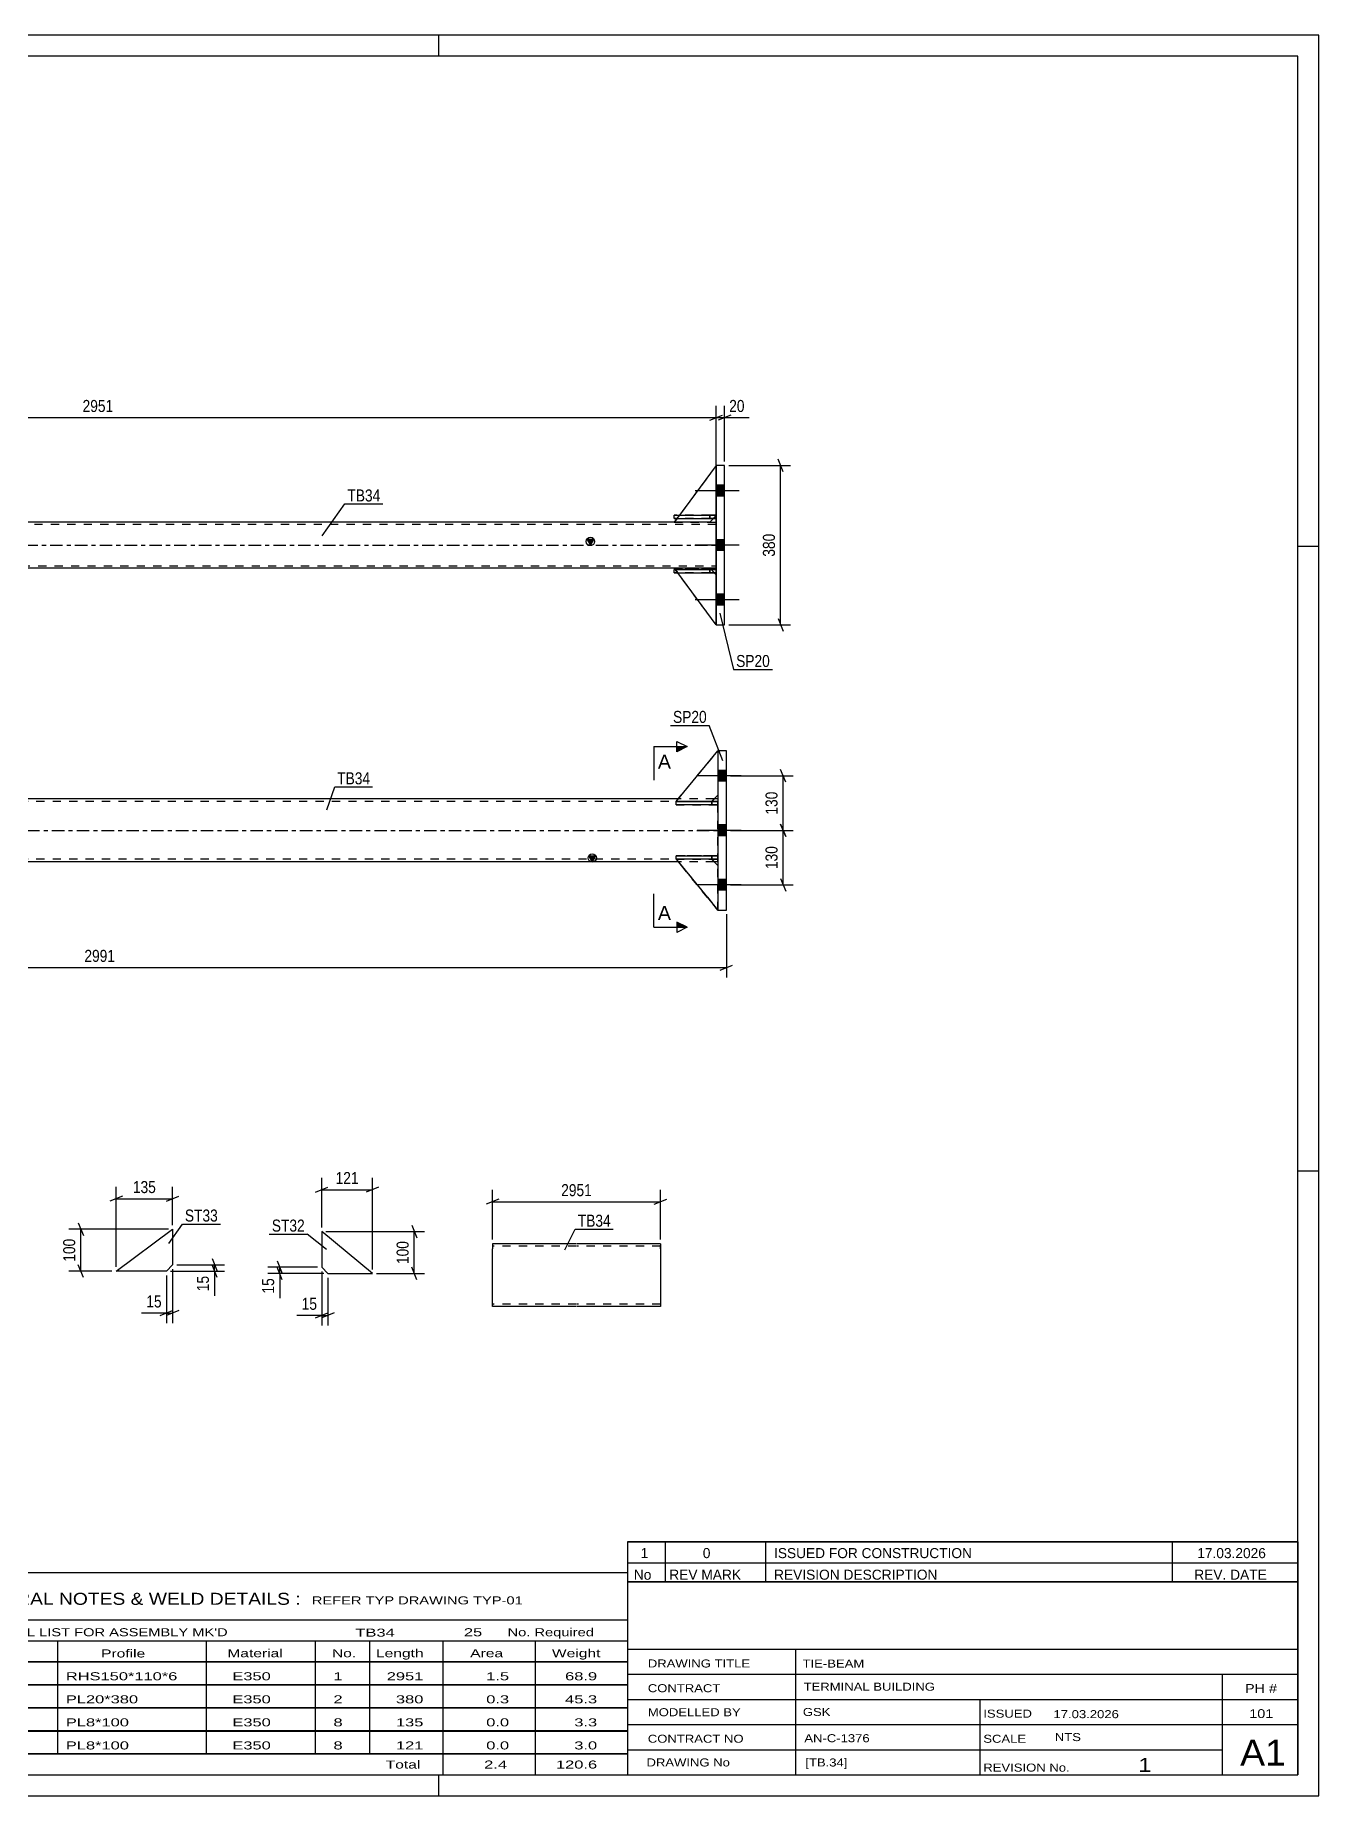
# Model space of a CAD drawing. Header units: millimetres. Extents: x 0 to 594, y 0 to 420.
# Drawn here: x 287.7 to 594, y 0 to 420 of the extents above; entities that cross this region are included whole.
import ezdxf

# ---------------------------------------------------------------- set-up
doc = ezdxf.new("R2010")
doc.units = ezdxf.units.MM
doc.linetypes.add('DXK_LINE_DOT2', pattern=[3.9198, 1.9599, -1.9599])
doc.linetypes.add('DXK_LINE_DOT3', pattern=[5.9187, 2.979, -0.9799, 0.9799, -0.9799])
doc.styles.add('Arial', font='ARIAL.TTF', dxfattribs={"height": 0.2})
doc.styles.add('Arial Narrow', font='ARIALN.TTF', dxfattribs={"height": 0.2})

# ---------------------------------------------------------------- blocks, each defined once
blk = doc.blocks.new('Unknown-580568585-1163')
at = {"color": 5, "linetype": 'Continuous'}
for p, q in [((594, 420), (0, 420)), ((384, 415), (384, 420)), ((594, 0), (594, 420)), ((589, 415), (5, 415)), ((589, 5), (589, 415)), ((594, 298), (589, 298)), ((594, 149), (589, 149)), ((5, 5), (589, 5)), ((384, 0), (384, 5)), ((0, 0), (594, 0))]:
    blk.add_line(p, q, dxfattribs=at)
blk = doc.blocks.new('Part-580568585-2822 - 2821')
at = {"color": 2, "linetype": 'Continuous'}
for p, q in [((306.99, 125.15), (320.49, 135.15)), ((320.49, 135.15), (320.49, 126.65)), ((320.49, 126.65), (318.99, 125.15)), ((318.99, 125.15), (306.99, 125.15))]:
    blk.add_line(p, q, dxfattribs=at)
blk = doc.blocks.new('Part-580568585-1847 - 1835')
at = {"color": 2, "linetype": 'Continuous'}
for p, q in [((440.62, 236.41), (440.62, 237.21)), ((440.62, 237.21), (450.62, 237.21)), ((450.62, 236.41), (440.62, 236.41)), ((450.62, 236.41), (450.62, 237.21)), ((450.62, 237.21), (450.62, 237.21)), ((450.62, 236.41), (450.62, 236.41))]:
    blk.add_line(p, q, dxfattribs=at)
at = {"color": 7, "linetype": 'DXK_LINE_DOT2'}
for p, q in [((449.12, 237.21), (440.62, 237.21)), ((440.62, 236.41), (449.12, 236.41)), ((449.12, 236.41), (449.12, 237.21)), ((449.12, 237.21), (450.62, 237.21)), ((449.12, 236.41), (450.62, 236.41)), ((450.62, 236.41), (450.62, 237.21))]:
    blk.add_line(p, q, dxfattribs=at)
blk = doc.blocks.new('Bolt-580568585-1840 - 1835')
at = {"linetype": 'Continuous'}
for points in [[(450.62, 244.61), (450.62, 242.01), (452.62, 242.01), (452.62, 244.61)], [(450.62, 244.61), (450.62, 242.01), (452.62, 242.01), (452.62, 244.61)], [(450.62, 244.61), (450.62, 242.01), (452.62, 242.01), (452.62, 244.61)], [(450.62, 231.61), (450.62, 229.01), (452.62, 229.01), (452.62, 231.61)], [(450.62, 231.61), (450.62, 229.01), (452.62, 229.01), (452.62, 231.61)], [(450.62, 218.61), (450.62, 216.01), (452.62, 216.01), (452.62, 218.61)], [(450.62, 218.61), (450.62, 216.01), (452.62, 216.01), (452.62, 218.61)], [(450.62, 218.61), (450.62, 216.01), (452.62, 216.01), (452.62, 218.61)]]:
    blk.add_hatch(color=1, dxfattribs=at).paths.add_polyline_path(points)
at = {"color": 1, "linetype": 'Continuous'}
for p, q in [((452.62, 244.61), (450.62, 244.61)), ((452.62, 244.61), (450.62, 244.61)), ((452.62, 244.61), (450.62, 244.61)), ((456.12, 243.31), (445.62, 243.31)), ((456.12, 243.31), (445.62, 243.31)), ((456.12, 243.31), (445.62, 243.31)), ((452.62, 242.01), (450.62, 242.01)), ((452.62, 242.01), (450.62, 242.01)), ((452.62, 242.01), (450.62, 242.01)), ((452.62, 231.61), (450.62, 231.61)), ((452.62, 231.61), (450.62, 231.61)), ((456.12, 230.31), (445.62, 230.31)), ((456.12, 230.31), (445.62, 230.31)), ((452.62, 229.01), (450.62, 229.01)), ((452.62, 229.01), (450.62, 229.01)), ((452.62, 218.61), (450.62, 218.61)), ((452.62, 218.61), (450.62, 218.61)), ((452.62, 218.61), (450.62, 218.61)), ((456.12, 217.31), (445.62, 217.31)), ((456.12, 217.31), (445.62, 217.31)), ((456.12, 217.31), (445.62, 217.31)), ((452.62, 216.01), (450.62, 216.01)), ((452.62, 216.01), (450.62, 216.01)), ((452.62, 216.01), (450.62, 216.01))]:
    blk.add_line(p, q, dxfattribs=at)
blk = doc.blocks.new('Part-580568585-1852 - 1835')
at = {"color": 2, "linetype": 'Continuous'}
for p, q in [((452.62, 249.31), (450.62, 249.31)), ((450.62, 249.31), (450.62, 211.31)), ((452.62, 211.31), (452.62, 249.31)), ((450.62, 211.31), (452.62, 211.31))]:
    blk.add_line(p, q, dxfattribs=at)
blk = doc.blocks.new('Part-580568585-1870 - 1835')
at = {"color": 7, "linetype": 'DXK_LINE_DOT2'}
for p, q in [((440.62, 237.22), (450.62, 249.31)), ((440.62, 237.22), (450.62, 249.31)), ((450.62, 249.31), (450.62, 238.72)), ((440.62, 237.22), (440.62, 237.22)), ((449.12, 237.22), (440.62, 237.22)), ((449.12, 237.22), (440.62, 237.22)), ((450.62, 238.72), (449.12, 237.22)), ((449.12, 237.22), (450.62, 238.72)), ((449.12, 237.22), (449.12, 237.22))]:
    blk.add_line(p, q, dxfattribs=at)
blk = doc.blocks.new('Part-580568585-1873 - 1835')
at = {"color": 2, "linetype": 'Continuous'}
for p, q in [((440.62, 223.42), (440.62, 223.42)), ((441.44, 223.42), (440.62, 223.42)), ((440.62, 223.42), (450.62, 211.31)), ((450.62, 221.92), (449.13, 223.41)), ((450.62, 211.31), (450.62, 211.31)), ((450.62, 211.31), (450.62, 211.31))]:
    blk.add_line(p, q, dxfattribs=at)
at = {"color": 7, "linetype": 'DXK_LINE_DOT2'}
for p, q in [((449.12, 223.42), (440.62, 223.42)), ((450.62, 211.31), (440.62, 223.42)), ((449.12, 223.42), (441.44, 223.42)), ((449.13, 223.41), (449.12, 223.42)), ((449.12, 223.42), (449.12, 223.42)), ((450.62, 221.92), (449.12, 223.42)), ((450.62, 211.31), (450.62, 221.92))]:
    blk.add_line(p, q, dxfattribs=at)
blk = doc.blocks.new('Part-580568585-1876 - 1835')
at = {"color": 7, "linetype": 'DXK_LINE_DOT2'}
for p, q in [((440.62, 223.42), (440.62, 223.42)), ((449.12, 223.42), (440.62, 223.42)), ((440.62, 223.42), (450.62, 211.31)), ((449.12, 223.42), (440.62, 223.42)), ((450.62, 211.31), (440.62, 223.42)), ((450.62, 221.92), (449.12, 223.42)), ((449.12, 223.42), (449.12, 223.42)), ((450.62, 221.92), (449.12, 223.42)), ((450.62, 211.31), (450.62, 221.92))]:
    blk.add_line(p, q, dxfattribs=at)
blk = doc.blocks.new('Part-580568585-1879 - 1835')
at = {"color": 2, "linetype": 'Continuous'}
for p, q in [((440.62, 223.41), (440.62, 224.21)), ((440.62, 224.21), (450.62, 224.21)), ((440.62, 223.41), (440.63, 223.41)), ((450.62, 223.41), (441.44, 223.41)), ((450.62, 223.41), (450.62, 224.21)), ((450.62, 224.21), (450.62, 224.21)), ((450.62, 223.41), (450.62, 223.41))]:
    blk.add_line(p, q, dxfattribs=at)
at = {"color": 7, "linetype": 'DXK_LINE_DOT2'}
for p, q in [((449.12, 224.21), (440.62, 224.21)), ((440.62, 223.41), (449.12, 223.41)), ((441.44, 223.41), (440.63, 223.41)), ((449.12, 223.41), (449.12, 224.21)), ((449.12, 224.21), (450.62, 224.21)), ((449.12, 223.41), (450.62, 223.41)), ((450.62, 223.41), (450.62, 224.21))]:
    blk.add_line(p, q, dxfattribs=at)
blk = doc.blocks.new('Part-580568585-1882 - 1835')
at = {"color": 7, "linetype": 'DXK_LINE_DOT2'}
for p, q in [((450.62, 237.21), (440.62, 237.21)), ((440.62, 237.21), (450.62, 237.21)), ((440.62, 236.41), (440.62, 237.21)), ((449.12, 236.41), (440.62, 236.41)), ((440.62, 236.41), (450.62, 236.41)), ((449.12, 237.21), (449.12, 236.41)), ((449.12, 236.41), (450.62, 236.41)), ((450.62, 236.41), (450.62, 237.21))]:
    blk.add_line(p, q, dxfattribs=at)
blk = doc.blocks.new('Part-580568585-1885 - 1835')
at = {"color": 7, "linetype": 'DXK_LINE_DOT2'}
for p, q in [((450.62, 224.21), (440.62, 224.21)), ((440.62, 224.21), (450.62, 224.21)), ((440.62, 223.41), (440.62, 224.21)), ((449.12, 223.41), (440.62, 223.41)), ((440.62, 223.41), (450.62, 223.41)), ((449.12, 224.21), (449.12, 223.41)), ((449.12, 223.41), (450.62, 223.41)), ((450.62, 223.41), (450.62, 224.21))]:
    blk.add_line(p, q, dxfattribs=at)
blk = doc.blocks.new('Part-580568585-1890 - 1835')
at = {"linetype": 'Continuous'}
blk.add_hatch(color=2, dxfattribs=at).paths.add_polyline_path([(420.62, 222.81), (419.82, 224.21), (421.42, 224.21)])
at = {"color": 2, "linetype": 'Continuous'}
for p, q in [((156.47, 237.81), (155.56, 237.81)), ((441.11, 237.81), (165.07, 237.81)), ((450.62, 237.81), (449.71, 237.81)), ((156.46, 222.81), (155.56, 222.81)), ((441.12, 222.81), (165.06, 222.81)), ((420.62, 222.81), (419.82, 224.21)), ((419.82, 224.21), (421.42, 224.21)), ((421.42, 224.21), (420.62, 222.81)), ((450.62, 222.81), (449.72, 222.81))]:
    blk.add_line(p, q, dxfattribs=at)
at = {"color": 7, "linetype": 'DXK_LINE_DOT2'}
for p, q in [((155.56, 222.81), (155.56, 237.81)), ((450.62, 237.21), (155.56, 237.21)), ((165.07, 237.81), (156.47, 237.81)), ((449.71, 237.81), (441.11, 237.81)), ((450.62, 222.81), (450.62, 237.81)), ((450.62, 223.41), (155.56, 223.41)), ((165.06, 222.81), (156.46, 222.81)), ((449.72, 222.81), (441.12, 222.81))]:
    blk.add_line(p, q, dxfattribs=at)
at = {"color": 7, "linetype": 'DXK_LINE_DOT3'}
blk.add_line((155.56, 230.31), (450.62, 230.31), dxfattribs=at)
at = {"color": 2, "linetype": 'Continuous'}
blk.add_circle((420.62, 223.71), 1, dxfattribs=at)
blk = doc.blocks.new('Part-580568585-1898 - 1835')
at = {"color": 2, "linetype": 'Continuous'}
for p, q in [((440.62, 237.22), (450.62, 249.31)), ((440.62, 237.22), (440.62, 237.22)), ((449.12, 237.22), (440.62, 237.22)), ((449.12, 237.22), (450.62, 238.72)), ((449.12, 237.22), (449.12, 237.22))]:
    blk.add_line(p, q, dxfattribs=at)
at = {"color": 7, "linetype": 'DXK_LINE_DOT2'}
for p, q in [((440.62, 237.22), (450.62, 249.31)), ((450.62, 249.31), (450.62, 238.72)), ((449.12, 237.22), (440.62, 237.22)), ((450.62, 238.72), (449.12, 237.22))]:
    blk.add_line(p, q, dxfattribs=at)
blk = doc.blocks.new('Part-580568585-2320 - 2313')
at = {"color": 2, "linetype": 'Continuous'}
for p, q in [((396.81, 131.7), (396.81, 130.5)), ((416.81, 131.7), (396.81, 131.7)), ((396.81, 117.44), (396.81, 130.5)), ((436.91, 131.7), (416.91, 131.7)), ((436.91, 131.7), (436.91, 131.61)), ((436.91, 131.61), (436.91, 130.5)), ((436.91, 130.5), (436.91, 116.7)), ((396.81, 116.79), (396.81, 117.44)), ((396.81, 116.7), (396.81, 116.79)), ((416.81, 116.7), (396.81, 116.7)), ((436.91, 116.7), (416.91, 116.7))]:
    blk.add_line(p, q, dxfattribs=at)
at = {"color": 7, "linetype": 'DXK_LINE_DOT2'}
for p, q in [((416.81, 131.1), (396.81, 131.1)), ((436.91, 131.1), (416.91, 131.1)), ((436.91, 130.5), (436.91, 131.35)), ((396.81, 117.44), (396.81, 117.05)), ((396.81, 117.3), (396.81, 117.35)), ((416.81, 117.3), (396.81, 117.3)), ((436.91, 117.3), (416.91, 117.3)), ((436.91, 117.3), (436.91, 117.35))]:
    blk.add_line(p, q, dxfattribs=at)
blk = doc.blocks.new('Part-580568585-2025 - 2018')
at = {"color": 7, "linetype": 'DXK_LINE_DOT2'}
for p, q in [((440.18, 291.73), (440.18, 292.53)), ((448.68, 292.53), (440.18, 292.53)), ((440.18, 292.53), (450.18, 292.53)), ((448.68, 291.73), (440.18, 291.73)), ((440.18, 291.73), (450.18, 291.73)), ((448.68, 291.73), (448.68, 292.53)), ((448.68, 292.53), (450.18, 292.53)), ((450.18, 291.73), (448.68, 291.73)), ((450.18, 291.73), (450.18, 292.53)), ((450.18, 291.73), (450.18, 291.73))]:
    blk.add_line(p, q, dxfattribs=at)
blk = doc.blocks.new('Part-580568585-2024 - 2018')
at = {"color": 2, "linetype": 'Continuous'}
for p, q in [((440.18, 304.73), (440.18, 305.53)), ((440.18, 305.53), (450.18, 305.53)), ((440.18, 304.73), (450.18, 304.73)), ((450.18, 305.53), (450.18, 305.53)), ((450.18, 305.53), (450.18, 304.73))]:
    blk.add_line(p, q, dxfattribs=at)
at = {"color": 7, "linetype": 'DXK_LINE_DOT2'}
for p, q in [((448.68, 305.53), (440.18, 305.53)), ((448.68, 304.73), (440.18, 304.73)), ((450.18, 305.53), (448.68, 305.53)), ((448.68, 305.53), (448.68, 304.73)), ((448.68, 304.73), (450.18, 304.73))]:
    blk.add_line(p, q, dxfattribs=at)
blk = doc.blocks.new('Part-580568585-2026 - 2018')
at = {"color": 7, "linetype": 'DXK_LINE_DOT2'}
for p, q in [((440.18, 304.73), (440.18, 305.53)), ((448.68, 305.53), (440.18, 305.53)), ((440.18, 305.53), (450.18, 305.53)), ((448.68, 304.73), (440.18, 304.73)), ((440.18, 304.73), (450.18, 304.73)), ((448.68, 304.73), (448.68, 305.53)), ((448.68, 305.53), (450.18, 305.53)), ((450.18, 304.73), (448.68, 304.73)), ((450.18, 304.73), (450.18, 305.53)), ((450.18, 304.73), (450.18, 304.73))]:
    blk.add_line(p, q, dxfattribs=at)
blk = doc.blocks.new('Part-580568585-2027 - 2018')
at = {"color": 7, "linetype": 'DXK_LINE_DOT2'}
for p, q in [((450.18, 279.34), (440.18, 292.84)), ((440.18, 292.84), (448.68, 292.84)), ((448.68, 292.84), (440.18, 292.84)), ((448.68, 292.84), (450.18, 291.34)), ((448.68, 292.84), (448.68, 292.84)), ((448.68, 292.84), (450.18, 291.34)), ((450.18, 291.34), (450.18, 291.34)), ((450.18, 279.34), (450.18, 291.34))]:
    blk.add_line(p, q, dxfattribs=at)
blk = doc.blocks.new('Part-580568585-2057 - 2018')
at = {"color": 2, "linetype": 'Continuous'}
for p, q in [((440.18, 291.73), (440.18, 292.53)), ((440.18, 292.53), (450.18, 292.53)), ((440.18, 291.73), (450.18, 291.73)), ((450.18, 292.53), (450.18, 292.53)), ((450.18, 291.73), (450.18, 292.53))]:
    blk.add_line(p, q, dxfattribs=at)
at = {"color": 7, "linetype": 'DXK_LINE_DOT2'}
for p, q in [((448.68, 292.53), (440.18, 292.53)), ((448.68, 291.73), (440.18, 291.73)), ((450.18, 292.53), (448.68, 292.53)), ((448.68, 292.53), (448.68, 291.73)), ((448.68, 291.73), (450.18, 291.73)), ((450.18, 291.73), (450.18, 291.73))]:
    blk.add_line(p, q, dxfattribs=at)
blk = doc.blocks.new('Part-580568585-2028 - 2018')
at = {"color": 2, "linetype": 'Continuous'}
for p, q in [((450.18, 317.34), (441.43, 305.53)), ((440.83, 304.73), (440.18, 303.84)), ((448.68, 303.84), (440.18, 303.84)), ((449.56, 304.73), (448.68, 303.84))]:
    blk.add_line(p, q, dxfattribs=at)
at = {"color": 7, "linetype": 'DXK_LINE_DOT2'}
for p, q in [((450.18, 317.34), (450.18, 305.34)), ((441.43, 305.53), (440.83, 304.73)), ((450.18, 305.34), (449.56, 304.73))]:
    blk.add_line(p, q, dxfattribs=at)
blk = doc.blocks.new('Part-580568585-2029 - 2018')
at = {"color": 7, "linetype": 'DXK_LINE_DOT2'}
for p, q in [((450.18, 317.34), (440.18, 303.84)), ((450.18, 305.34), (450.18, 317.34)), ((440.18, 303.84), (448.68, 303.84)), ((448.68, 303.84), (450.18, 305.34))]:
    blk.add_line(p, q, dxfattribs=at)
blk = doc.blocks.new('Part-580568585-2034 - 2018')
at = {"linetype": 'Continuous'}
blk.add_hatch(color=2, dxfattribs=at).paths.add_polyline_path([(420.18, 298.34), (419.38, 299.74), (420.98, 299.74)])
at = {"color": 2, "linetype": 'Continuous'}
for p, q in [((156.62, 303.84), (155.12, 303.84)), ((440.18, 303.84), (165.12, 303.84)), ((448.68, 303.84), (450.18, 303.84)), ((420.18, 298.34), (419.38, 299.74)), ((419.38, 299.74), (420.98, 299.74)), ((420.98, 299.74), (420.18, 298.34)), ((156.62, 292.84), (155.12, 292.84)), ((440.18, 292.84), (165.12, 292.84)), ((450.18, 292.84), (448.68, 292.84))]:
    blk.add_line(p, q, dxfattribs=at)
at = {"color": 7, "linetype": 'DXK_LINE_DOT2'}
for p, q in [((155.12, 292.84), (155.12, 303.84)), ((450.18, 303.24), (155.12, 303.24)), ((165.12, 303.84), (156.62, 303.84)), ((448.68, 303.84), (440.18, 303.84)), ((450.18, 303.84), (450.18, 292.84)), ((155.12, 293.44), (450.18, 293.44)), ((165.12, 292.84), (156.62, 292.84)), ((448.68, 292.84), (440.18, 292.84))]:
    blk.add_line(p, q, dxfattribs=at)
at = {"color": 7, "linetype": 'DXK_LINE_DOT3'}
blk.add_line((155.12, 298.34), (450.18, 298.34), dxfattribs=at)
at = {"color": 2, "linetype": 'Continuous'}
blk.add_circle((420.18, 299.24), 1, dxfattribs=at)
blk = doc.blocks.new('Part-580568585-2045 - 2018')
at = {"color": 2, "linetype": 'Continuous'}
for p, q in [((452.18, 317.34), (450.18, 317.34)), ((450.18, 317.34), (450.18, 279.34)), ((452.18, 279.34), (452.18, 317.34)), ((450.18, 279.34), (452.18, 279.34))]:
    blk.add_line(p, q, dxfattribs=at)
blk = doc.blocks.new('Part-580568585-2046 - 2018')
at = {"color": 2, "linetype": 'Continuous'}
for p, q in [((440.18, 292.84), (440.18, 292.84)), ((448.68, 292.84), (440.18, 292.84)), ((440.18, 292.84), (440.41, 292.53)), ((450.18, 279.34), (441.01, 291.73)), ((448.68, 292.84), (448.68, 292.84)), ((448.99, 292.53), (448.68, 292.84)), ((450.18, 291.34), (449.79, 291.73))]:
    blk.add_line(p, q, dxfattribs=at)
at = {"color": 7, "linetype": 'DXK_LINE_DOT2'}
for p, q in [((440.18, 292.84), (448.68, 292.84)), ((440.41, 292.53), (441.01, 291.73)), ((448.68, 292.84), (450.18, 291.34)), ((449.79, 291.73), (448.99, 292.53)), ((450.18, 291.34), (450.18, 291.34)), ((450.18, 279.34), (450.18, 291.34)), ((450.18, 279.34), (450.18, 279.34))]:
    blk.add_line(p, q, dxfattribs=at)
blk = doc.blocks.new('Bolt-580568585-2049 - 2018')
at = {"linetype": 'Continuous'}
for points in [[(450.18, 312.64), (450.18, 310.04), (452.18, 310.04), (452.18, 312.64)], [(450.18, 312.64), (450.18, 310.04), (452.18, 310.04), (452.18, 312.64)], [(450.18, 312.64), (450.18, 310.04), (452.18, 310.04), (452.18, 312.64)], [(450.18, 299.64), (450.18, 297.04), (452.18, 297.04), (452.18, 299.64)], [(450.18, 299.64), (450.18, 297.04), (452.18, 297.04), (452.18, 299.64)], [(450.18, 286.64), (450.18, 284.04), (452.18, 284.04), (452.18, 286.64)], [(450.18, 286.64), (450.18, 284.04), (452.18, 284.04), (452.18, 286.64)], [(450.18, 286.64), (450.18, 284.04), (452.18, 284.04), (452.18, 286.64)]]:
    blk.add_hatch(color=1, dxfattribs=at).paths.add_polyline_path(points)
at = {"color": 1, "linetype": 'Continuous'}
for p, q in [((455.68, 311.34), (445.18, 311.34)), ((455.68, 311.34), (445.18, 311.34)), ((455.68, 311.34), (445.18, 311.34)), ((452.18, 312.64), (450.18, 312.64)), ((452.18, 312.64), (450.18, 312.64)), ((452.18, 312.64), (450.18, 312.64)), ((452.18, 310.04), (450.18, 310.04)), ((452.18, 310.04), (450.18, 310.04)), ((452.18, 310.04), (450.18, 310.04)), ((455.68, 298.34), (445.18, 298.34)), ((455.68, 298.34), (445.18, 298.34)), ((452.18, 299.64), (450.18, 299.64)), ((452.18, 299.64), (450.18, 299.64)), ((452.18, 297.04), (450.18, 297.04)), ((452.18, 297.04), (450.18, 297.04)), ((452.18, 286.64), (450.18, 286.64)), ((452.18, 286.64), (450.18, 286.64)), ((452.18, 286.64), (450.18, 286.64)), ((455.68, 285.34), (445.18, 285.34)), ((455.68, 285.34), (445.18, 285.34)), ((455.68, 285.34), (445.18, 285.34)), ((452.18, 284.04), (450.18, 284.04)), ((452.18, 284.04), (450.18, 284.04)), ((452.18, 284.04), (450.18, 284.04))]:
    blk.add_line(p, q, dxfattribs=at)
blk = doc.blocks.new('Part-580568585-2761 - 2760')
at = {"color": 2, "linetype": 'Continuous'}
for p, q in [((368.15, 124.59), (356.06, 134.59)), ((356.06, 134.59), (356.06, 126.09)), ((356.06, 126.09), (357.56, 124.59)), ((357.56, 124.59), (368.15, 124.59))]:
    blk.add_line(p, q, dxfattribs=at)
blk = doc.blocks.new('StraightDimension-580568585-2942 - 2821')
at = {"color": 7, "linetype": 'Continuous'}
for p, q in [((318.99, 124.15), (318.99, 112.75)), ((320.49, 125.65), (320.49, 112.75)), ((317.49, 114.55), (320.49, 115.75)), ((321.99, 115.75), (318.99, 114.55)), ((318.99, 115.15), (320.49, 115.15))]:
    blk.add_line(p, q, dxfattribs=at)
at = {"color": 0}
blk.add_wipeout([(318.47, 115.9), (318.47, 120.1), (313.61, 120.1), (313.61, 115.9)], dxfattribs=at)
at = {"color": 7, "linetype": 'Continuous'}
blk.add_line((318.99, 115.15), (313.09, 115.15), dxfattribs=at)
blk.add_line((318.99, 115.15), (313.09, 115.15), dxfattribs=at)
at = {"color": 3, "style": 'Arial Narrow'}
blk.add_text('15', height=2.863, dxfattribs=at).set_placement((314.21, 116.5))
blk = doc.blocks.new('StraightDimension-580568585-2934 - 2821')
at = {"color": 7, "linetype": 'Continuous'}
for p, q in [((321.49, 126.65), (332.89, 126.65)), ((329.89, 128.15), (331.09, 125.15)), ((331.09, 123.65), (329.89, 126.65)), ((330.49, 125.15), (330.49, 126.65)), ((319.99, 125.15), (332.89, 125.15))]:
    blk.add_line(p, q, dxfattribs=at)
at = {"color": 0}
blk.add_wipeout([(329.74, 124.63), (325.54, 124.63), (325.54, 119.77), (329.74, 119.77)], dxfattribs=at)
at = {"color": 7, "linetype": 'Continuous'}
blk.add_line((330.49, 125.15), (330.49, 119.25), dxfattribs=at)
blk.add_line((330.49, 125.15), (330.49, 119.25), dxfattribs=at)
at = {"color": 3, "style": 'Arial Narrow'}
blk.add_text('15', height=2.863, rotation=90.0002, dxfattribs=at).set_placement((329.14, 120.37))
blk = doc.blocks.new('StraightDimension-580568585-2946 - 2821')
at = {"color": 7, "linetype": 'Continuous'}
for p, q in [((308.49, 143.04), (305.49, 141.84)), ((306.99, 126.15), (306.99, 145.29)), ((318.99, 141.84), (321.99, 143.04)), ((320.49, 136.15), (320.49, 145.29)), ((306.99, 142.44), (320.49, 142.44))]:
    blk.add_line(p, q, dxfattribs=at)
at = {"color": 0}
blk.add_wipeout([(317.09, 143.19), (317.09, 147.39), (310.4, 147.39), (310.4, 143.19)], dxfattribs=at)
at = {"color": 3, "style": 'Arial Narrow'}
blk.add_text('135', height=2.863, dxfattribs=at).set_placement((311, 143.79))
blk = doc.blocks.new('StraightDimension-580568585-2938 - 2821')
at = {"color": 7, "linetype": 'Continuous'}
for p, q in [((319.49, 135.15), (295.73, 135.15)), ((297.98, 136.65), (299.18, 133.65)), ((298.58, 125.15), (298.58, 135.15)), ((299.18, 123.65), (297.98, 126.65)), ((305.99, 125.15), (295.73, 125.15))]:
    blk.add_line(p, q, dxfattribs=at)
at = {"color": 0}
blk.add_wipeout([(297.83, 133.5), (293.63, 133.5), (293.63, 126.81), (297.83, 126.81)], dxfattribs=at)
at = {"color": 3, "style": 'Arial Narrow'}
blk.add_text('100', height=2.863, rotation=90.0002, dxfattribs=at).set_placement((297.23, 127.41))
blk = doc.blocks.new('StraightDimension-580568585-1962 - 1835')
at = {"color": 7, "linetype": 'Continuous'}
for p, q in [((153.56, 210.31), (153.56, 195.19)), ((452.62, 210.31), (452.62, 195.19)), ((155.06, 198.19), (152.06, 196.99)), ((153.56, 197.59), (452.62, 197.59)), ((451.12, 196.99), (454.12, 198.19))]:
    blk.add_line(p, q, dxfattribs=at)
at = {"color": 0}
blk.add_wipeout([(307.35, 198.34), (307.35, 202.54), (298.83, 202.54), (298.83, 198.34)], dxfattribs=at)
at = {"color": 3, "style": 'Arial Narrow'}
blk.add_text('2991', height=2.863, dxfattribs=at).set_placement((299.43, 198.94))
blk = doc.blocks.new('StraightDimension-580568585-1935 - 1835')
at = {"color": 7, "linetype": 'Continuous'}
for p, q in [((466.78, 228.81), (465.58, 231.81)), ((453.62, 230.31), (468.58, 230.31)), ((466.18, 217.31), (466.18, 230.31)), ((465.58, 218.81), (466.78, 215.81)), ((453.62, 217.31), (468.58, 217.31))]:
    blk.add_line(p, q, dxfattribs=at)
at = {"color": 0}
blk.add_wipeout([(465.43, 227.16), (461.23, 227.16), (461.23, 220.47), (465.43, 220.47)], dxfattribs=at)
at = {"color": 3, "style": 'Arial Narrow'}
blk.add_text('130', height=2.863, rotation=90.0002, dxfattribs=at).set_placement((464.83, 221.07))
blk = doc.blocks.new('StraightDimension-580568585-1948 - 1835')
at = {"color": 7, "linetype": 'Continuous'}
for p, q in [((466.78, 241.81), (465.58, 244.81)), ((453.62, 243.31), (468.58, 243.31)), ((466.18, 230.31), (466.18, 243.31)), ((465.58, 231.81), (466.78, 228.81)), ((453.62, 230.31), (468.58, 230.31))]:
    blk.add_line(p, q, dxfattribs=at)
at = {"color": 0}
blk.add_wipeout([(465.43, 240.16), (461.23, 240.16), (461.23, 233.47), (465.43, 233.47)], dxfattribs=at)
at = {"color": 3, "style": 'Arial Narrow'}
blk.add_text('130', height=2.863, rotation=90.0002, dxfattribs=at).set_placement((464.83, 234.07))
blk = doc.blocks.new('StraightDimension-580568585-2324 - 2313')
at = {"color": 7, "linetype": 'Continuous'}
for p, q in [((396.81, 132.7), (396.81, 144.55)), ((436.91, 132.7), (436.91, 144.55)), ((398.31, 142.3), (395.31, 141.1)), ((396.81, 141.7), (436.91, 141.7)), ((435.41, 141.1), (438.41, 142.3))]:
    blk.add_line(p, q, dxfattribs=at)
at = {"color": 0}
blk.add_wipeout([(421.12, 142.45), (421.12, 146.65), (412.61, 146.65), (412.61, 142.45)], dxfattribs=at)
at = {"color": 3, "style": 'Arial Narrow'}
blk.add_text('2951', height=2.863, dxfattribs=at).set_placement((413.21, 143.05))
blk = doc.blocks.new('StraightDimension-580568585-2076 - 2018')
at = {"color": 7, "linetype": 'Continuous'}
for p, q in [((448.68, 328.17), (451.68, 329.37)), ((450.18, 280.34), (450.18, 331.62)), ((450.18, 328.77), (452.18, 328.77)), ((453.68, 329.37), (450.68, 328.17)), ((452.18, 318.34), (452.18, 331.62))]:
    blk.add_line(p, q, dxfattribs=at)
at = {"color": 0}
blk.add_wipeout([(457.56, 329.52), (457.56, 333.72), (452.7, 333.72), (452.7, 329.52)], dxfattribs=at)
at = {"color": 7, "linetype": 'Continuous'}
blk.add_line((452.18, 328.77), (458.09, 328.77), dxfattribs=at)
blk.add_line((452.18, 328.77), (458.09, 328.77), dxfattribs=at)
at = {"color": 3, "style": 'Arial Narrow'}
blk.add_text('20', height=2.863, dxfattribs=at).set_placement((453.3, 330.12))
blk = doc.blocks.new('StraightDimension-580568585-2065 - 2018')
at = {"color": 7, "linetype": 'Continuous'}
for p, q in [((453.18, 317.34), (467.96, 317.34)), ((466.16, 315.84), (464.96, 318.84)), ((465.56, 279.34), (465.56, 317.34)), ((453.18, 279.34), (467.96, 279.34)), ((464.96, 280.84), (466.16, 277.84))]:
    blk.add_line(p, q, dxfattribs=at)
at = {"color": 0}
blk.add_wipeout([(464.81, 301.68), (460.61, 301.68), (460.61, 295), (464.81, 295)], dxfattribs=at)
at = {"color": 3, "style": 'Arial Narrow'}
blk.add_text('380', height=2.863, rotation=90.0002, dxfattribs=at).set_placement((464.21, 295.6))
blk = doc.blocks.new('StraightDimension-580568585-2092 - 2018')
at = {"color": 7, "linetype": 'Continuous'}
for p, q in [((156.62, 329.37), (153.62, 328.17)), ((155.12, 280.34), (155.12, 331.62)), ((155.12, 328.77), (450.18, 328.77)), ((448.68, 328.17), (451.68, 329.37)), ((450.18, 280.34), (450.18, 331.62))]:
    blk.add_line(p, q, dxfattribs=at)
at = {"color": 0}
blk.add_wipeout([(306.91, 329.52), (306.91, 333.72), (298.4, 333.72), (298.4, 329.52)], dxfattribs=at)
at = {"color": 3, "style": 'Arial Narrow'}
blk.add_text('2951', height=2.863, dxfattribs=at).set_placement((299, 330.12))
blk = doc.blocks.new('StraightDimension-580568585-2835 - 2760')
at = {"color": 7, "linetype": 'Continuous'}
for p, q in [((356.06, 125.09), (356.06, 112.19)), ((357.56, 123.59), (357.56, 112.19)), ((354.56, 113.99), (357.56, 115.19)), ((359.06, 115.19), (356.06, 113.99)), ((356.06, 114.59), (357.56, 114.59))]:
    blk.add_line(p, q, dxfattribs=at)
at = {"color": 0}
blk.add_wipeout([(355.54, 115.34), (355.54, 119.54), (350.68, 119.54), (350.68, 115.34)], dxfattribs=at)
at = {"color": 7, "linetype": 'Continuous'}
blk.add_line((356.06, 114.59), (350.16, 114.59), dxfattribs=at)
blk.add_line((356.06, 114.59), (350.16, 114.59), dxfattribs=at)
at = {"color": 3, "style": 'Arial Narrow'}
blk.add_text('15', height=2.863, dxfattribs=at).set_placement((351.28, 115.94))
blk = doc.blocks.new('StraightDimension-580568585-2921 - 2760')
at = {"color": 7, "linetype": 'Continuous'}
for p, q in [((357.06, 134.59), (380.55, 134.59)), ((377.55, 136.09), (378.75, 133.09)), ((378.15, 124.59), (378.15, 134.59)), ((378.75, 123.09), (377.55, 126.09)), ((369.15, 124.59), (380.55, 124.59))]:
    blk.add_line(p, q, dxfattribs=at)
at = {"color": 0}
blk.add_wipeout([(377.4, 132.93), (373.2, 132.93), (373.2, 126.25), (377.4, 126.25)], dxfattribs=at)
at = {"color": 3, "style": 'Arial Narrow'}
blk.add_text('100', height=2.863, rotation=90.0002, dxfattribs=at).set_placement((376.8, 126.85))
blk = doc.blocks.new('StraightDimension-580568585-2913 - 2760')
at = {"color": 7, "linetype": 'Continuous'}
for p, q in [((356.06, 135.59), (356.06, 147.44)), ((368.15, 125.59), (368.15, 147.44)), ((354.56, 143.99), (357.56, 145.19)), ((356.06, 144.59), (368.15, 144.59)), ((369.65, 145.19), (366.65, 143.99))]:
    blk.add_line(p, q, dxfattribs=at)
at = {"color": 0}
blk.add_wipeout([(365.45, 145.34), (365.45, 149.54), (358.77, 149.54), (358.77, 145.34)], dxfattribs=at)
at = {"color": 3, "style": 'Arial Narrow'}
blk.add_text('121', height=2.863, dxfattribs=at).set_placement((359.37, 145.94))
blk = doc.blocks.new('StraightDimension-580568585-2917 - 2760')
at = {"color": 7, "linetype": 'Continuous'}
for p, q in [((355.06, 126.09), (343.21, 126.09)), ((345.46, 127.59), (346.66, 124.59)), ((346.66, 123.09), (345.46, 126.09)), ((346.06, 124.59), (346.06, 126.09)), ((356.56, 124.59), (343.21, 124.59))]:
    blk.add_line(p, q, dxfattribs=at)
at = {"color": 0}
blk.add_wipeout([(345.31, 124.06), (341.11, 124.06), (341.11, 119.21), (345.31, 119.21)], dxfattribs=at)
at = {"color": 7, "linetype": 'Continuous'}
blk.add_line((346.06, 124.59), (346.06, 118.68), dxfattribs=at)
blk.add_line((346.06, 124.59), (346.06, 118.68), dxfattribs=at)
at = {"color": 3, "style": 'Arial Narrow'}
blk.add_text('15', height=2.863, rotation=90.0002, dxfattribs=at).set_placement((344.71, 119.81))
blk = doc.blocks.new('Mark-580568585-3247 - 2821')
at = {"color": 0}
blk.add_wipeout([(331.27, 136.99), (331.27, 139.99), (323.41, 139.99), (323.41, 136.99)], dxfattribs=at)
blk.add_wipeout([(331.27, 136.99), (331.27, 139.99), (323.41, 139.99), (323.41, 136.99)], dxfattribs=at)
at = {"color": 30, "linetype": 'Continuous'}
for p, q in [((319.58, 131.79), (322.81, 136.39)), ((322.81, 136.39), (331.87, 136.39))]:
    blk.add_line(p, q, dxfattribs=at)
at = {"color": 3, "style": 'Arial Narrow'}
blk.add_text('ST33', height=2.863, dxfattribs=at).set_placement((323.41, 136.99))
blk = doc.blocks.new('Unknown-580568585-3911')
at = {"color": 7, "linetype": 'Continuous'}
for p, q in [((429, 51.05), (429, 5)), ((429, 51.05), (589, 51.05)), ((589, 51), (589, 5)), ((429, 35), (589, 35)), ((469.14, 35), (469.14, 5)), ((429, 29), (589, 29)), ((571, 5.05), (571, 29.05)), ((429, 23), (589, 23)), ((513.14, 23), (513.14, 5)), ((429, 17), (589, 17)), ((429, 11), (571, 11)), ((429, 5), (589, 5))]:
    blk.add_line(p, q, dxfattribs=at)
at = {"color": 7, "style": 'Arial Narrow'}
for s, height, width, p in [('DRAWING TITLE', 1.9089, 1.425378, (433.88, 30.61)), ('TIE-BEAM', 1.909, 1.425378, (470.81, 30.59)), ('CONTRACT', 1.909, 1.425378, (433.88, 24.71)), ('TERMINAL BUILDING', 1.9089, 1.425378, (471.06, 25.07)), ('MODELLED BY', 1.9089, 1.425378, (433.88, 18.98)), ('GSK', 1.909, 1.425378, (470.88, 19.04)), ('ISSUED', 1.909, 1.425378, (513.94, 18.64)), ('17.03.2026', 1.909, 1.425378, (530.69, 18.52)), ('CONTRACT NO', 1.9089, 1.425378, (433.88, 12.66)), ('AN-C-1376', 1.909, 1.425378, (471.23, 12.78)), ('SCALE', 1.909, 1.425378, (513.94, 12.65)), ('A1', 6.204, 1.25, (575.24, 7.2)), ('DRAWING No', 1.909, 1.425378, (433.56, 7)), ('[TB.34]', 1.909, 1.425378, (471.46, 6.99)), ('1', 3.34, 1.5, (550.91, 5.68)), ('REVISION No.', 1.9089, 1.425378, (513.94, 5.77))]:
    blk.add_text(s, height=height, dxfattribs=dict(at, width=width)).set_placement(p)
at = {"color": 7, "linetype": 'Continuous', "style": 'Arial Narrow'}
for s, height, width, p in [('PH #', 2.1, 1.42538, (576.4, 24.55)), ('101', 2.1, 1.42538, (577.41, 18.55)), ('NTS', 1.909, 1.425378, (531, 13.05))]:
    blk.add_text(s, height=height, dxfattribs=dict(at, width=width)).set_placement(p)
blk = doc.blocks.new('Unknown-580568585-3912')
at = {"color": 7, "linetype": 'Continuous'}
for p, q in [((429, 60.55), (589, 60.55)), ((589, 60.55), (429, 60.55)), ((429, 60.55), (429, 55.55)), ((438, 60.55), (438, 55.55)), ((462, 60.55), (462, 55.55)), ((559, 60.55), (559, 55.55)), ((589, 60.55), (589, 55.55)), ((429, 55.55), (589, 55.55)), ((429, 55.55), (429, 51.05)), ((429, 55.55), (589, 55.55)), ((438, 55.55), (438, 51.05)), ((462, 55.55), (462, 51.05)), ((559, 55.55), (559, 51.05)), ((589, 55.55), (589, 51.05)), ((589, 51.05), (429, 51.05))]:
    blk.add_line(p, q, dxfattribs=at)
at = {"color": 7, "linetype": 'Continuous', "style": 'Arial Narrow'}
for s, height, width, p in [('1', 2.39, 1.196471, (432.16, 56.7)), ('0', 2.39, 1.196471, (447, 56.7)), ('ISSUED FOR CONSTRUCTION', 2.3861, 1.196471, (464, 56.7)), ('17.03.2026', 2.386, 1.196471, (565, 56.7)), ('No', 2.386, 1.2, (430.54, 51.55)), ('REV MARK', 2.386, 1.2, (439, 51.55)), ('REVISION DESCRIPTION', 2.3861, 1.2, (464, 51.55)), ('REV. DATE', 2.386, 1.2, (564.28, 51.55))]:
    blk.add_text(s, height=height, dxfattribs=dict(at, width=width)).set_placement(p)
blk = doc.blocks.new('Unknown-580568585-3913')
at = {"color": 7, "linetype": 'Continuous'}
for p, q in [((269, 53.25), (429, 53.25)), ((269, 42), (269, 53.25)), ((429, 53.25), (429, 42)), ((269, 42), (429, 42)), ((269, 42), (269, 37)), ((429, 42), (429, 37)), ((269, 37), (429, 37)), ((269, 37), (269, 32)), ((293, 37), (293, 32)), ((328.5, 37), (328.5, 32)), ((354.5, 37), (354.5, 32)), ((367.5, 37), (367.5, 32)), ((385, 37), (385, 32)), ((407, 37), (407, 32)), ((429, 37), (429, 32)), ((269, 32), (429, 32)), ((269, 31.95), (269, 26.55)), ((269, 31.95), (429, 31.95)), ((293, 32), (293, 26.5)), ((328.5, 32), (328.5, 26.5)), ((354.5, 32), (354.5, 26.5)), ((367.5, 32), (367.5, 26.5)), ((385, 32), (385, 26.5)), ((407, 32), (407, 26.5)), ((429, 31.95), (429, 26.55)), ((269, 26.55), (429, 26.55)), ((269, 26.45), (269, 21.05)), ((269, 26.45), (429, 26.45)), ((293, 26.5), (293, 21)), ((328.5, 26.5), (328.5, 21)), ((354.5, 26.5), (354.5, 21)), ((367.5, 26.5), (367.5, 21)), ((385, 26.5), (385, 21)), ((407, 26.5), (407, 21)), ((429, 26.45), (429, 21.05)), ((269, 21.05), (429, 21.05)), ((293, 21), (293, 15.5)), ((328.5, 21), (328.5, 15.5)), ((354.5, 21), (354.5, 15.5)), ((367.5, 21), (367.5, 15.5)), ((385, 21), (385, 15.5)), ((407, 21), (407, 15.5)), ((269, 20.95), (269, 15.55)), ((269, 20.95), (429, 20.95)), ((429, 20.95), (429, 15.55)), ((269, 15.55), (429, 15.55)), ((269, 15.45), (269, 10.05)), ((269, 15.45), (429, 15.45)), ((293, 15.5), (293, 10)), ((328.5, 15.5), (328.5, 10)), ((354.5, 15.5), (354.5, 10)), ((367.5, 15.5), (367.5, 10)), ((385, 15.5), (385, 10)), ((407, 15.5), (407, 10)), ((429, 15.45), (429, 10.05)), ((269, 10.05), (429, 10.05)), ((269, 10), (429, 10)), ((269, 10), (269, 5)), ((385, 10), (385, 5)), ((407, 10), (407, 5)), ((429, 10), (429, 5)), ((269, 5), (429, 5))]:
    blk.add_line(p, q, dxfattribs=at)
at = {"color": 7, "style": 'Arial Narrow'}
for s, height, width, p in [('GENERAL NOTES & WELD DETAILS :', 2.8633, 1.4, (270.15, 45.56)), ('REFER TYP DRAWING TYP-01', 1.9089, 1.6, (353.7, 45.66)), ("MATERIAL LIST FOR ASSEMBLY MK'D", 1.9089, 1.6, (270.15, 38.06)), ('TB34', 1.909, 1.794707, (364.1, 37.97)), ('25', 1.909, 1.794707, (389.99, 38.06)), ('No. Required', 1.9089, 1.6, (400.41, 38.06)), ('Mark', 1.909, 1.7, (270.34, 33)), ('Profile', 1.909, 1.7, (303.41, 33)), ('Material', 1.909, 1.7, (333.54, 33.06)), ('No.', 1.909, 1.7, (358.5, 33.06)), ('Length', 1.909, 1.7, (369, 33.06)), ('Area', 1.909, 1.7, (391.5, 33.06)), ('Weight', 1.909, 1.7, (411, 33.06))]:
    blk.add_text(s, height=height, dxfattribs=dict(at, width=width)).set_placement(p)
at = {"color": 7, "linetype": 'Continuous', "style": 'Arial Narrow'}
for s, height, width, p in [('TB34', 1.909, 1.794707, (270.5, 27.56)), ('RHS150*110*6', 1.9089, 1.794707, (295, 27.56)), ('E350', 1.909, 1.794707, (334.74, 27.56)), ('1', 1.91, 1.794707, (358.86, 27.56)), ('2951', 1.909, 1.794707, (371.58, 27.56)), ('1.5', 1.909, 1.794707, (395.32, 27.56)), ('68.9', 1.909, 1.794707, (414.14, 27.56)), ('SP20', 1.909, 1.794707, (270.5, 22.06)), ('PL20*380', 1.909, 1.794707, (295, 22.06)), ('E350', 1.909, 1.794707, (334.74, 22.06)), ('2', 1.91, 1.794707, (358.86, 22.06)), ('380', 1.909, 1.794707, (373.77, 22.06)), ('0.3', 1.909, 1.794707, (395.32, 22.06)), ('45.3', 1.909, 1.794707, (414.14, 22.06)), ('ST33', 1.909, 1.794707, (270.5, 16.56)), ('PL8*100', 1.909, 1.794707, (295, 16.56)), ('E350', 1.909, 1.794707, (334.74, 16.56)), ('8', 1.91, 1.794707, (358.86, 16.56)), ('135', 1.909, 1.794707, (373.77, 16.56)), ('0.0', 1.909, 1.794707, (395.32, 16.56)), ('3.3', 1.909, 1.794707, (416.33, 16.56)), ('ST32', 1.909, 1.794707, (270.5, 11.06)), ('PL8*100', 1.909, 1.794707, (295, 11.06)), ('E350', 1.909, 1.794707, (334.74, 11.06)), ('8', 1.91, 1.794707, (358.86, 11.06)), ('121', 1.909, 1.794707, (373.77, 11.06)), ('0.0', 1.909, 1.794707, (395.32, 11.06)), ('3.0', 1.909, 1.794707, (416.33, 11.06)), ('Total', 1.909, 1.7, (371.33, 6.5)), ('2.4', 1.909, 1.794707, (394.83, 6.5)), ('120.6', 1.909, 1.794707, (411.96, 6.5))]:
    blk.add_text(s, height=height, dxfattribs=dict(at, width=width)).set_placement(p)
blk = doc.blocks.new('Mark-580568585-1848 - 1835')
at = {"color": 0}
blk.add_wipeout([(447.93, 255.94), (447.93, 258.94), (439.9, 258.94), (439.9, 255.94)], dxfattribs=at)
blk.add_wipeout([(447.93, 255.94), (447.93, 258.94), (439.9, 258.94), (439.9, 255.94)], dxfattribs=at)
at = {"color": 30, "linetype": 'Continuous'}
for p in [(439.3, 255.34), (451.75, 246.86)]:
    blk.add_line(p, (448.53, 255.34), dxfattribs=at)
at = {"color": 3, "style": 'Arial Narrow'}
blk.add_text('SP20', height=2.863, dxfattribs=at).set_placement((439.9, 255.94))
blk = doc.blocks.new('SectionMark-580568585-1995 - 1835')
at = {"color": 0, "linetype": 'Continuous'}
for points in [[(439.4, 245.03), (439.4, 248.53), (436.29, 248.53), (436.29, 245.03)], [(439.4, 208.94), (439.4, 212.44), (436.29, 212.44), (436.29, 208.94)]]:
    blk.add_wipeout(points, dxfattribs=at)
at = {"linetype": 'Continuous'}
for points in [[(440.79, 249.03), (440.79, 250.28), (443.29, 250.28)], [(440.79, 207.19), (440.79, 208.44), (443.29, 207.19)]]:
    blk.add_hatch(color=6, dxfattribs=at).paths.add_polyline_path(points)
at = {"color": 6, "linetype": 'Continuous'}
for p, q in [((435.29, 250.28), (435.29, 242.28)), ((435.29, 250.28), (443.29, 250.28)), ((440.79, 249.03), (440.79, 251.53)), ((440.79, 251.53), (443.29, 250.28)), ((443.29, 250.28), (440.79, 249.03)), ((435.29, 207.19), (435.29, 215.19)), ((435.29, 207.19), (443.29, 207.19)), ((443.29, 207.19), (440.79, 208.44)), ((440.79, 208.44), (440.79, 205.94)), ((443.29, 207.19), (440.79, 205.94))]:
    blk.add_line(p, q, dxfattribs=at)
at = {"color": 3, "linetype": 'Continuous', "style": 'Arial'}
for p in [(436.29, 245.03), (436.29, 208.94)]:
    blk.add_text('A', height=3.34, dxfattribs=at).set_placement(p)
blk = doc.blocks.new('Mark-580568585-1886 - 1835')
at = {"color": 0}
blk.add_wipeout([(367.61, 241.29), (367.61, 244.29), (359.76, 244.29), (359.76, 241.29)], dxfattribs=at)
blk.add_wipeout([(367.61, 241.29), (367.61, 244.29), (359.76, 244.29), (359.76, 241.29)], dxfattribs=at)
at = {"color": 30, "linetype": 'Continuous'}
for p, q in [((357.27, 235.22), (359.16, 240.69)), ((359.16, 240.69), (368.21, 240.69))]:
    blk.add_line(p, q, dxfattribs=at)
at = {"color": 3, "style": 'Arial Narrow'}
blk.add_text('TB34', height=2.863, dxfattribs=at).set_placement((359.76, 241.29))
blk = doc.blocks.new('Mark-580568585-2316 - 2313')
at = {"color": 0}
blk.add_wipeout([(425.02, 135.76), (425.02, 138.76), (417.17, 138.76), (417.17, 135.76)], dxfattribs=at)
blk.add_wipeout([(425.02, 135.76), (425.02, 138.76), (417.17, 138.76), (417.17, 135.76)], dxfattribs=at)
at = {"color": 30, "linetype": 'Continuous'}
for p, q in [((414.06, 130.24), (416.57, 135.16)), ((416.57, 135.16), (425.62, 135.16))]:
    blk.add_line(p, q, dxfattribs=at)
at = {"color": 3, "style": 'Arial Narrow'}
blk.add_text('TB34', height=2.863, dxfattribs=at).set_placement((417.17, 135.76))
blk = doc.blocks.new('Mark-580568585-2030 - 2018')
at = {"color": 0}
blk.add_wipeout([(370.04, 308.77), (370.04, 311.77), (362.19, 311.77), (362.19, 308.77)], dxfattribs=at)
blk.add_wipeout([(370.04, 308.77), (370.04, 311.77), (362.19, 311.77), (362.19, 308.77)], dxfattribs=at)
at = {"color": 30, "linetype": 'Continuous'}
for p, q in [((356.15, 300.61), (361.59, 308.17)), ((361.59, 308.17), (370.64, 308.17))]:
    blk.add_line(p, q, dxfattribs=at)
at = {"color": 3, "style": 'Arial Narrow'}
blk.add_text('TB34', height=2.863, dxfattribs=at).set_placement((362.19, 308.77))
blk = doc.blocks.new('Mark-580568585-2041 - 2018')
at = {"color": 0}
blk.add_wipeout([(463, 269.28), (463, 272.28), (454.96, 272.28), (454.96, 269.28)], dxfattribs=at)
blk.add_wipeout([(463, 269.28), (463, 272.28), (454.96, 272.28), (454.96, 269.28)], dxfattribs=at)
at = {"color": 30, "linetype": 'Continuous'}
for p, q in [((451.04, 282.13), (454.36, 268.68)), ((454.36, 268.68), (463.6, 268.68))]:
    blk.add_line(p, q, dxfattribs=at)
at = {"color": 3, "style": 'Arial Narrow'}
blk.add_text('SP20', height=2.863, dxfattribs=at).set_placement((454.96, 269.28))
blk = doc.blocks.new('Mark-580568585-3250 - 2760')
at = {"color": 0}
blk.add_wipeout([(352.01, 134.59), (352.01, 137.59), (344.16, 137.59), (344.16, 134.59)], dxfattribs=at)
blk.add_wipeout([(352.01, 134.59), (352.01, 137.59), (344.16, 137.59), (344.16, 134.59)], dxfattribs=at)
at = {"color": 30, "linetype": 'Continuous'}
for p in [(343.56, 133.99), (357.19, 130.3)]:
    blk.add_line(p, (352.61, 133.99), dxfattribs=at)
at = {"color": 3, "style": 'Arial Narrow'}
blk.add_text('ST32', height=2.863, dxfattribs=at).set_placement((344.16, 134.59))

msp = doc.modelspace()

# ---------------------------------------------------------------- block references
for name in ['Unknown-580568585-1163', 'Part-580568585-2028 - 2018', 'Part-580568585-2029 - 2018', 'Part-580568585-2045 - 2018', 'Bolt-580568585-2049 - 2018', 'Part-580568585-2034 - 2018', 'Part-580568585-2024 - 2018', 'Part-580568585-2026 - 2018', 'Part-580568585-2027 - 2018', 'Part-580568585-2046 - 2018', 'Part-580568585-2025 - 2018', 'Part-580568585-2057 - 2018', 'Part-580568585-1870 - 1835', 'Part-580568585-1898 - 1835', 'Part-580568585-1852 - 1835', 'Bolt-580568585-1840 - 1835', 'Part-580568585-1890 - 1835', 'Part-580568585-1847 - 1835', 'Part-580568585-1882 - 1835', 'Part-580568585-1879 - 1835', 'Part-580568585-1885 - 1835', 'Part-580568585-1873 - 1835', 'Part-580568585-1876 - 1835', 'Part-580568585-2822 - 2821', 'Part-580568585-2761 - 2760', 'Part-580568585-2320 - 2313', 'Unknown-580568585-3912', 'Unknown-580568585-3913', 'Unknown-580568585-3911']:
    msp.add_blockref(name, (0, 0))

# ---------------------------------------------------------------- next in the draw order: block references
for name in ['StraightDimension-580568585-2076 - 2018', 'Mark-580568585-1886 - 1835', 'StraightDimension-580568585-1935 - 1835', 'StraightDimension-580568585-1962 - 1835', 'StraightDimension-580568585-2324 - 2313', 'StraightDimension-580568585-2942 - 2821', 'StraightDimension-580568585-2835 - 2760']:
    msp.add_blockref(name, (0, 0))

# ---------------------------------------------------------------- next in the draw order: block references
for name in ['StraightDimension-580568585-2065 - 2018', 'StraightDimension-580568585-1948 - 1835', 'Mark-580568585-2316 - 2313', 'StraightDimension-580568585-2921 - 2760', 'StraightDimension-580568585-2934 - 2821']:
    msp.add_blockref(name, (0, 0))

# ---------------------------------------------------------------- next in the draw order: block references
for name in ['StraightDimension-580568585-2092 - 2018', 'Mark-580568585-1848 - 1835', 'StraightDimension-580568585-2946 - 2821', 'StraightDimension-580568585-2913 - 2760']:
    msp.add_blockref(name, (0, 0))

# ---------------------------------------------------------------- next in the draw order: block references
for name in ['Mark-580568585-2030 - 2018', 'Mark-580568585-2041 - 2018', 'SectionMark-580568585-1995 - 1835', 'StraightDimension-580568585-2938 - 2821', 'Mark-580568585-3250 - 2760', 'StraightDimension-580568585-2917 - 2760']:
    msp.add_blockref(name, (0, 0))

# ---------------------------------------------------------------- next in the draw order: block references
msp.add_blockref('Mark-580568585-3247 - 2821', (0, 0))

doc.saveas('drawing.dxf')
